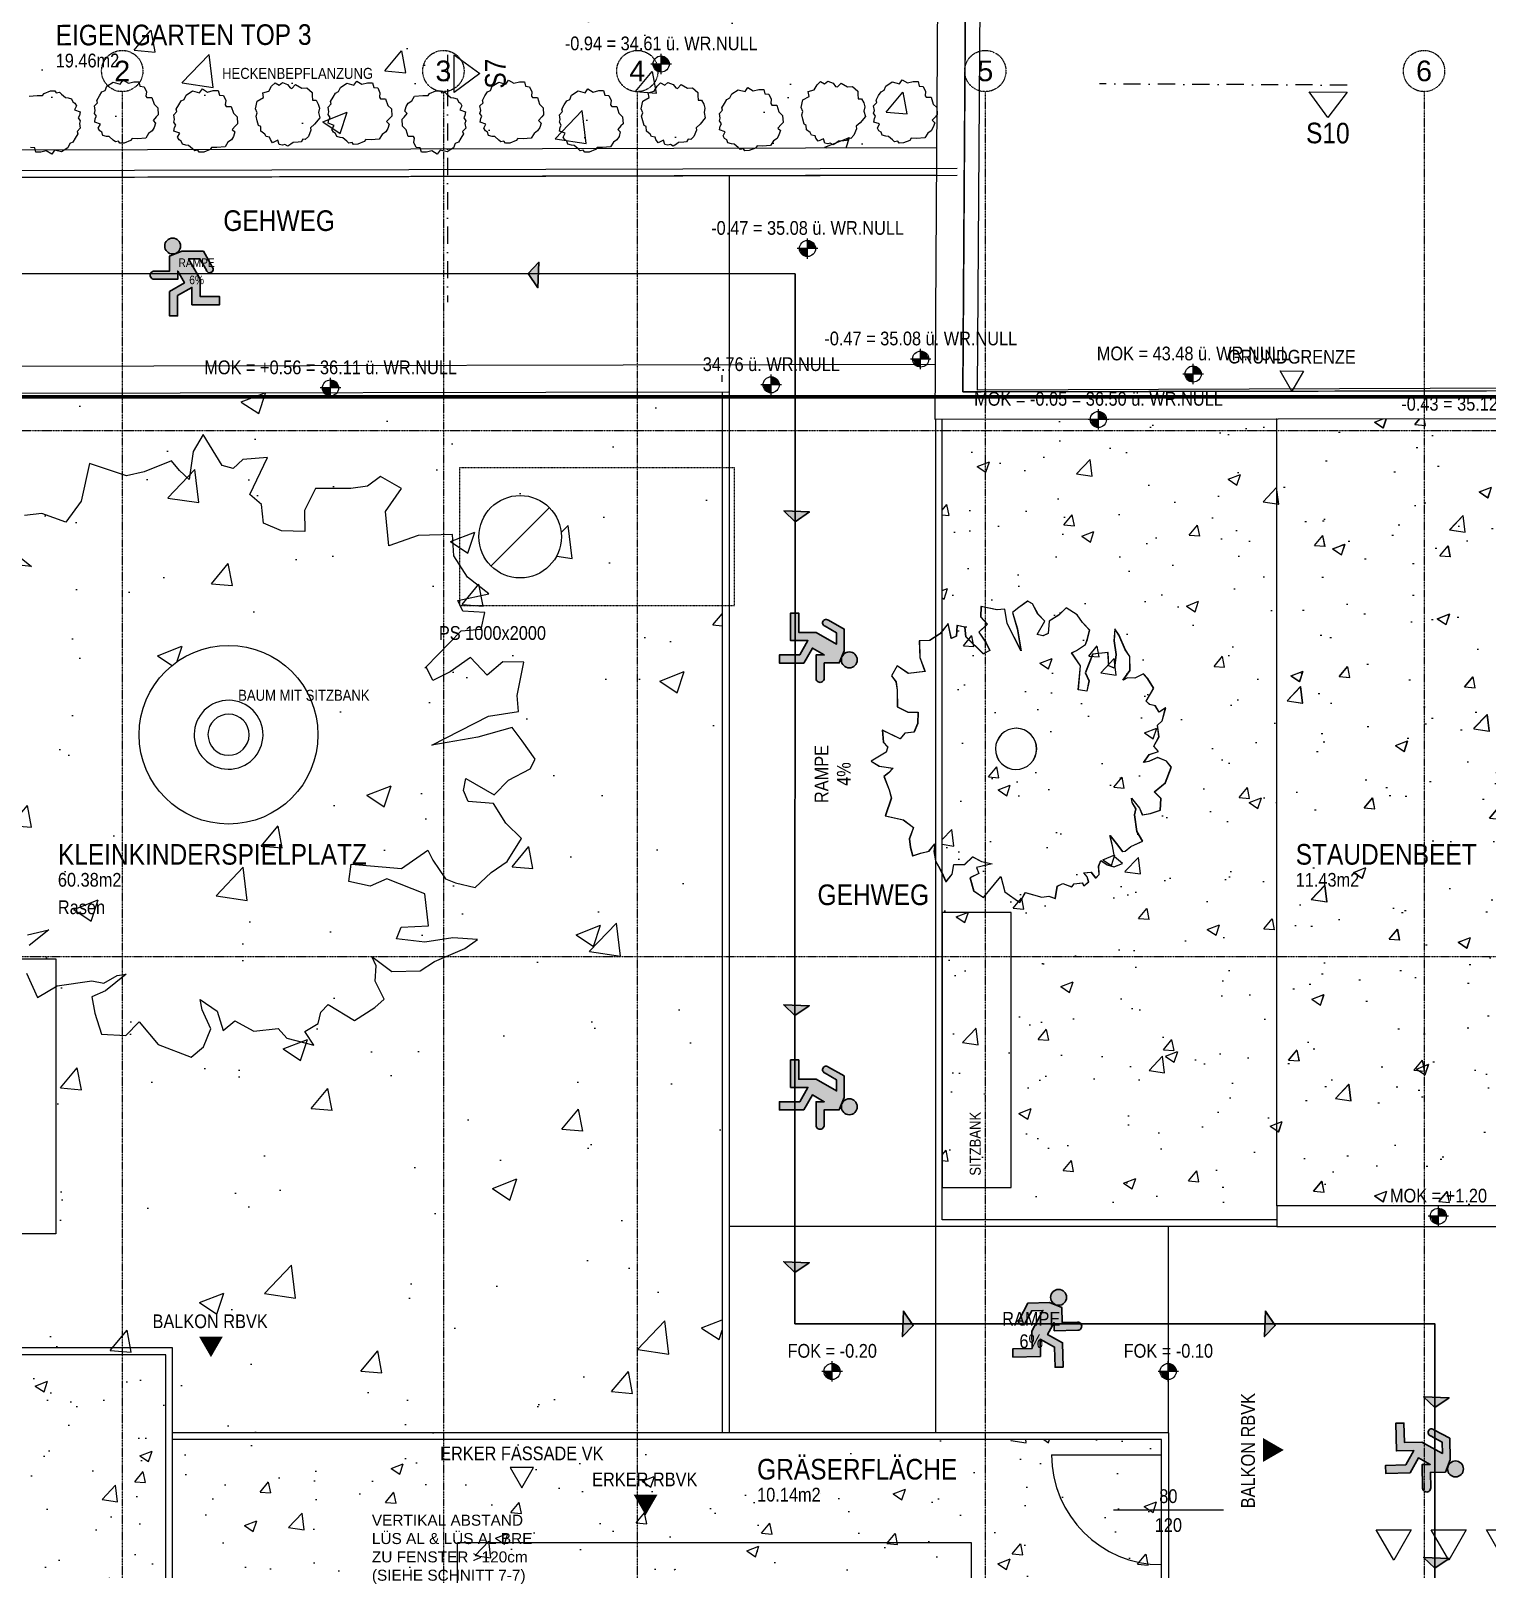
# Model space of a CAD drawing. Header units: millimetres. Extents: x -5498 to 144064, y 340 to 109563.
# Drawn here: x 37857 to 48446, y 48069 to 59258 of the extents above; entities that cross this region are included whole.
import ezdxf
from ezdxf.enums import TextEntityAlignment as Align

# ---------------------------------------------------------------- set-up
doc = ezdxf.new("R2010")
doc.units = ezdxf.units.MM
for name, pattern in [('DASHDOT', [1, 0.5, -0.25, 0, -0.25]), ('HIDDEN', [0.375, 0.25, -0.125]), ('HIDDEN2', [0.1875, 0.125, -0.0625]), ('STRICHPUNKT', [1, 0.5, -0.25, 0, -0.25]), ('STRICHPUNKTX2', [2, 1, -0.5, 0, -0.5])]:
    doc.linetypes.add(name, pattern=pattern)
for name, color, linetype in [('00-TXT---------M0', 8, 'Continuous'), ('00_HLP-G00-LEG-M0', 6, 'Continuous'), ('01-SCH-G00-LEG-M0', 251, 'STRICHPUNKTX2'), ('01-SYM-G00-Leg-M0', 251, 'Continuous'), ('01-TXT---------M0', 251, 'Continuous'), ('01-TXT---------PP', 1, 'Continuous'), ('01-TXT-G00-LEG-M0', 1, 'Continuous'), ('02-ANS-G00-LEG-M0', 251, 'Continuous'), ('02-AXO-G00-LEG-M0', 251, 'STRICHPUNKT'), ('02-FIL-G00-LEG-GRÜN', 251, 'Continuous'), ('02-TWB-G00-LEG-M0', 251, 'Continuous'), ('05-TXT--------M0', 251, 'Continuous'), ('05-TXT-G00-LEG-M0', 251, 'Continuous'), ('06-SYM-G00-LEG-M0', 251, 'Continuous'), ('06-TXT-G00-LEG-M0', 251, 'Continuous'), ('07-SYM-G00-LEG-M0', 251, 'STRICHPUNKT'), ('07-TXT---------M0', 251, 'Continuous'), ('07-TXT-G00-LEG-M0', 251, 'Continuous'), ('09-FIL-G00-LEG-BLAU', 251, 'Continuous'), ('09-NAT-G00-LEG-PFLANZEN', 251, 'Continuous'), ('09-TXT-G00-LEG-M0', 251, 'Continuous'), ('09-VER-G00-LEG-GRUNDSTÜCKSGRENZE', 251, 'Continuous'), ('09-WEG_G00-LEG-M0', 251, 'Continuous')]:
    doc.layers.add(name, color=color, linetype=linetype)
doc.styles.add('ARIAL', font='arial.ttf', dxfattribs={"width": 0.85})
doc.styles.get("Standard").update_dxf_attribs({"font": 'arial.ttf'})
pattern_1 = [(50.29245, (-23245.7, -3508.6), (911.318, -75.045), [95.25, -1047.75]), (355.2925, (-23245.7, -3508.6), (-181.088, 954.371), [76.2, -838.2]), (100.7435, (-23169.8, -3514.9), (730.234, 879.322), [80.95, -890.45]), (46.4767, (-23247, -3254.6), (1356.45, -203.29), [142.875, -1571.625]), (96.928, (-23134, -3271.5), (1180.691, 1243.17), [121.425, -1335.675]), (351.4765, (-23247, -3254.6), (1180.693, 1243.168), [114.3, -1257.3]), (21.29245, (-23119.7, -3317.46), (760.6744, -507.4516), [95.25, -1047.75]), (326.2925, (-23119.7, -3317.5), (304.305, 922.505), [76.2, -838.2]), (71.7439, (-23056.3, -3359.75), (1064.978, 415.056), [80.95, -890.45]), (37.79245, (-23245.73, -3508.6), (13.2849, 422.8485), [0, -828.04, 0, -850.9, 0, -841.375]), (7.79245, (-23245.73, -3508.6), (331.5372, 502.6017), [0, -485.14, 0, -808.99, 0, -320.675]), (327.79245, (-23528.94, -3510.05), (678.0903, -25.183), [0, -317.5, 0, -990.6, 0, -1314.45]), (317.79245, (-23655.93, -3510.7), (739.9873, 130.9112), [0, -412.75, 0, -657.86, 0, -933.45])]

# ---------------------------------------------------------------- blocks, each defined once
blk = doc.blocks.new('01-HK3')
blk.add_lwpolyline([(0, 0), (0.0423, 0.0732), (-0.0423, 0.0732)], close=True)
at = {"color": 0, "style": 'ARIAL', "width": 0.85}
blk.add_attdef('HEIGHT', text='', height=0.05, dxfattribs=at).set_placement((0, 0.35), align=Align.TOP_CENTER)
blk = doc.blocks.new('01-SQM')
at = {"layer": '01-TXT---------M0', "color": 1, "style": 'ARIAL', "width": 0.85}
blk.add_attdef('ROOM', (0, 0), '', height=0.15, dxfattribs=at)
blk.add_attdef('AREA', text='', height=0.1, dxfattribs=at).set_placement((0, -0.06), align=Align.TOP_LEFT)
at = {"layer": '01-TXT---------PP', "color": 1, "style": 'ARIAL', "width": 0.85}
blk.add_attdef('NR', text='', height=0.15, dxfattribs=at).set_placement((-0.117, 0), align=Align.RIGHT)
blk.add_attdef('FLOOR', text='', height=0.1, dxfattribs=at).set_placement((0, -0.26), align=Align.TOP_LEFT)
blk = doc.blocks.new('01-HK1')
for p, q in [((-0.001, -0.074), (-0.001, 0.074)), ((0.074, 0), (-0.075, 0))]:
    blk.add_line(p, q)
blk.add_circle((-0.001, 0), 0.0586)
for points in [[(-0.001, 0.059), (0.041, 0.041), (-0.001, 0)], [(-0.001, 0), (0.058, 0), (0.041, 0.041)], [(-0.059, 0), (-0.042, -0.041), (-0.001, 0)], [(-0.042, -0.041), (-0.001, -0.059), (-0.001, 0)]]:
    blk.add_solid(points)
at = {"layer": '01-TXT---------M0', "color": 8, "style": 'ARIAL', "width": 0.85}
blk.add_attdef('HEIGHT', text='', height=0.1, dxfattribs=at).set_placement((0, 0.2), align=Align.TOP_CENTER)
blk = doc.blocks.new('schnittführung')
at = {"color": 4, "linetype": 'DASHDOT', "ltscale": 0.25}
blk.add_line((0.237, -0.138), (0.237, 1.662), dxfattribs=at)
blk.add_line((0.237, -0.138), (0.237, 1.662), dxfattribs=at)
blk.add_line((0.237, -0.138), (0.237, 1.662), dxfattribs=at)
at = {"color": 4}
blk.add_lwpolyline([(0.187, 0.138), (0.187, -0.138), (0, 0)], close=True, dxfattribs=at)
at = {"layer": '07-TXT---------M0', "color": 9, "style": 'ARIAL', "text_generation_flag": 6, "width": 0.85}
blk.add_attdef('SCHNITT', text='', height=0.15, rotation=270, dxfattribs=at).set_placement((-0.037, 0), align=Align.CENTER)
blk = doc.blocks.new('06-TXT')
at = {"color": 8, "style": 'ARIAL', "width": 0.85}
blk.add_attdef('STAIR', text='', height=0.1, dxfattribs=at).set_placement((0.009, 0.046), align=Align.CENTER)
blk.add_attdef('STG', text='', height=0.1, dxfattribs=at).set_placement((0.009, -0.054), align=Align.TOP_CENTER)
blk = doc.blocks.new('01-hk4')
blk.add_lwpolyline([(0, 0, 0, 0.270625, 0), (0, 0.234375, 0.270625, 0.270625, 0)], format="xyseb")
at = {"layer": '00-TXT---------M0', "color": 8, "style": 'ARIAL', "width": 0.85}
blk.add_attdef('HEIGHT', text='', height=0.1, dxfattribs=at).set_placement((0, 0.35), align=Align.CENTER)
blk = doc.blocks.new('05-TXT')
at = {"layer": '05-TXT--------M0'}
blk.add_line((-0.4, 0), (0.4, 0), dxfattribs=at)
at = {"layer": '05-TXT--------M0', "color": 8, "style": 'ARIAL', "width": 0.85}
blk.add_attdef('BREITE', text='', height=0.1, dxfattribs=at).set_placement((0, 0.05), align=Align.CENTER)
blk.add_attdef('HÖHE', text='', height=0.1, rotation=360, dxfattribs=at).set_placement((0, -0.06), align=Align.TOP_CENTER)
blk = doc.blocks.new('9809550')
at = {"color": 18, "lineweight": 30, "true_color": 0x000000}
for points in [[(423921.7, 99168.8), (423956.8, 99168.8), (423956.8, 99202.9), (423984.5, 99214.5), (424033.7, 99214.5), (424053.8, 99178.3)], [(424040.2, 99170.9), (424025.2, 99196.7), (423999.7, 99196.8), (424026.2, 99150.3), (424026.2, 99110.9), (424070.2, 99110.9), (424070.2, 99092.3), (424007.5, 99092.3), (424007.5, 99131.7), (423975, 99113.1), (423975, 99067), (423956.5, 99067), (423956.5, 99122.4), (423990.5, 99141.9), (423975.1, 99168.8), (423975.1, 99150.2), (423921.7, 99150.3)]]:
    blk.add_lwpolyline(points, dxfattribs=at)
blk.add_circle((423963.6, 99225.9), 18.1, dxfattribs=at)
for centre, radius, start, end in [((423921.7, 99159.5), 9.27, 89.9849, 270.0151), ((424047.8, 99173.1), 7.96, 195.7299, 41.4005)]:
    blk.add_arc(centre, radius, start, end, dxfattribs=at)
blk = doc.blocks.new('750298750')
h = blk.add_hatch(color=3)
h.paths.add_polyline_path([(426943.6, 99576.9), (426968.1, 99576.8), (426982.5, 99552, 1.25347), (426995.6, 99559.2), (426976.3, 99594), (426929, 99594), (426902.3, 99582.8), (426902.3, 99550), (426868.6, 99550, 1), (426868.6, 99532.2), (426919.9, 99532.1), (426919.9, 99550), (426934.8, 99524.1), (426902.1, 99505.4), (426902.1, 99452.1), (426919.8, 99452.1), (426919.8, 99496.4), (426951.1, 99514.3), (426951.1, 99476.4), (427011.4, 99476.4), (427011.4, 99494.3), (426969.1, 99494.3), (426969.1, 99532.2)])
h.paths.add_polyline_path([(426891.5, 99604.9, 1), (426926.3, 99604.9, 1)])
at = {"xscale": 0.9619413167778113, "yscale": 0.9619413167778113, "zscale": 0.9619413167778113}
blk.add_blockref('9809550', (19080.8, 4155.4), dxfattribs=at)
blk = doc.blocks.new('4444444')
at = {"lineweight": 30}
h = blk.add_hatch(color=100, dxfattribs=at)
h.dxf.hatch_style = 1
h.paths.add_polyline_path([(431811, 98429), (431736, 98430), (431807, 98326)])
h.paths.add_polyline_path([(431814, 98512), (431736, 98430), (431811, 98429)])
at = {"color": 102, "lineweight": 30, "true_color": 0x21de37}
blk.add_lwpolyline([(431736, 98430), (431807, 98326), (431736, 98430), (431814, 98512), (431807, 98326)], dxfattribs=at)

msp = doc.modelspace()

# ---------------------------------------------------------------- hatches: boundary and pattern name
at = {"layer": '02-FIL-G00-LEG-GRÜN'}
h = msp.add_hatch(dxfattribs=at)
h.set_pattern_fill('AR-CONC', color=256, scale=10, angle=107.339, style=0)
h.set_pattern_definition([(50.2925, (91755.8, -3508.6), (1822.637, -150.09), [190.5, -2095.5]), (355.2925, (91755.8, -3508.6), (-362.176, 1908.743), [152.4, -1676.4]), (100.7435, (91907.7, -3521.1), (1460.468, 1758.644), [161.9, -1780.9]), (46.4767, (91753.2, -3000.6), (2712.9, -406.58), [285.75, -3143.25]), (96.928, (91979.3, -3034.5), (2361.38, 2486.34), [242.85, -2671.35]), (351.4765, (91753.2, -3000.6), (2361.39, 2486.34), [228.6, -2514.6]), (21.2925, (92007.8, -3126.3), (1521.35, -1014.903), [190.5, -2095.5]), (326.2925, (92007.8, -3126.3), (608.61, 1845.01), [152.4, -1676.4]), (71.7439, (92134.6, -3210.9), (2129.956, 830.11), [161.9, -1780.9]), (37.79245, (91755.8, -3508.6), (26.57, 845.697), [0, -1656.08, 0, -1701.8, 0, -1682.75]), (7.7925, (91755.8, -3508.6), (663.0745, 1005.203), [0, -970.28, 0, -1617.98, 0, -641.35]), (327.79245, (91189.36, -3511.5), (1356.1807, -50.366), [0, -635, 0, -1981.2, 0, -2628.9]), (317.7925, (90935.4, -3512.8), (1479.975, 261.822), [0, -825.5, 0, -1315.72, 0, -1866.9])])
h.paths.add_polyline_path([(35077, 58385), (35074, 59721), (40296, 59734), (40292, 61398), (44467, 61408), (44447, 58408), (40691, 58399), (39662, 58396)])
h = msp.add_hatch(dxfattribs=at)
h.set_pattern_fill('AR-CONC', color=256, scale=10, angle=107.339, style=0)
h.set_pattern_definition([(50.2925, (-23244.2, -3508.6), (1822.637, -150.09), [190.5, -2095.5]), (355.2925, (-23244.2, -3508.6), (-362.176, 1908.743), [152.4, -1676.4]), (100.7435, (-23092.3, -3521.1), (1460.468, 1758.644), [161.9, -1780.9]), (46.4767, (-23246.8, -3000.6), (2712.9, -406.58), [285.75, -3143.25]), (96.928, (-23020.7, -3034.5), (2361.38, 2486.34), [242.85, -2671.35]), (351.4765, (-23246.8, -3000.6), (2361.39, 2486.34), [228.6, -2514.6]), (21.2925, (-22992.2, -3126.3), (1521.35, -1014.903), [190.5, -2095.5]), (326.2925, (-22992.2, -3126.3), (608.61, 1845.01), [152.4, -1676.4]), (71.7439, (-22865.4, -3210.9), (2129.956, 830.11), [161.9, -1780.9]), (37.79245, (-23244.2, -3508.6), (26.57, 845.697), [0, -1656.08, 0, -1701.8, 0, -1682.75]), (7.7925, (-23244.2, -3508.6), (663.0745, 1005.203), [0, -970.28, 0, -1617.98, 0, -641.35]), (327.79245, (-23810.64, -3511.5), (1356.1807, -50.366), [0, -635, 0, -1981.2, 0, -2628.9]), (317.7925, (-24064.6, -3512.8), (1479.975, 261.822), [0, -825.5, 0, -1315.72, 0, -1866.9])])
h.paths.add_polyline_path([(42884, 49061), (42884, 56629), (34553, 56613), (34530, 49061)])
h.paths.add_polyline_path([(36040, 52509), (38040, 52509), (38040, 50509), (36040, 50509)], flags=16)
edge = h.paths.add_edge_path(flags=16)
edge.add_arc((39297, 54138), 650, 107.0465, 467.0465)
edge = h.paths.add_edge_path(flags=16)
edge.add_arc((35468, 55418), 300, 107.0465, 467.0465)
edge = h.paths.add_edge_path(flags=16)
edge.add_arc((41417, 55578), 300, 107.0465, 467.0465)
h = msp.add_hatch(dxfattribs=at)
h.set_pattern_fill('AR-CONC', color=256, scale=5, angle=107.339, style=0)
h.set_pattern_definition([(50.29245, (-23244.2, -3508.6), (911.318, -75.045), [95.25, -1047.75]), (355.2925, (-23244.2, -3508.6), (-181.088, 954.371), [76.2, -838.2]), (100.7435, (-23168.3, -3514.9), (730.234, 879.322), [80.95, -890.45]), (46.4767, (-23245.5, -3254.6), (1356.45, -203.291), [142.875, -1571.625]), (96.928, (-23132.5, -3271.6), (1180.691, 1243.17), [121.425, -1335.675]), (351.4765, (-23245.5, -3254.6), (1180.693, 1243.168), [114.3, -1257.3]), (21.29245, (-23118.2, -3317.5), (760.6744, -507.4516), [95.25, -1047.75]), (326.2925, (-23118.2, -3317.5), (304.305, 922.505), [76.2, -838.2]), (71.7439, (-23054.8, -3359.76), (1064.978, 415.0556), [80.95, -890.45]), (37.79245, (-23244.23, -3508.6), (13.2849, 422.8485), [0, -828.04, 0, -850.9, 0, -841.375]), (7.79245, (-23244.23, -3508.6), (331.5372, 502.6017), [0, -485.14, 0, -808.99, 0, -320.675]), (327.79245, (-23527.44, -3510.06), (678.0903, -25.1829), [0, -317.5, 0, -990.6, 0, -1314.45]), (317.79245, (-23654.43, -3510.7), (739.9873, 130.9112), [0, -412.75, 0, -657.86, 0, -933.45])])
h.paths.add_polyline_path([(44484, 50711), (44484, 56431), (49018, 56436), (49018, 51896), (48518, 51896), (48518, 50711)])
h = msp.add_hatch(dxfattribs=at)
h.set_pattern_fill('AR-CONC', color=256, scale=5, angle=107.339, style=0)
h.set_pattern_definition([(50.29245, (-23245.7, -3508.6), (911.318, -75.045), [95.25, -1047.75]), (355.2925, (-23245.7, -3508.6), (-181.088, 954.371), [76.2, -838.2]), (100.7435, (-23169.8, -3514.9), (730.234, 879.322), [80.95, -890.45]), (46.4767, (-23247, -3254.6), (1356.45, -203.291), [142.875, -1571.625]), (96.928, (-23134, -3271.5), (1180.691, 1243.17), [121.425, -1335.675]), (351.4765, (-23247, -3254.6), (1180.693, 1243.168), [114.3, -1257.3]), (21.29245, (-23119.7, -3317.46), (760.6744, -507.4516), [95.25, -1047.75]), (326.2925, (-23119.7, -3317.5), (304.305, 922.505), [76.2, -838.2]), (71.7439, (-23056.3, -3359.75), (1064.978, 415.0556), [80.95, -890.45]), (37.79245, (-23245.73, -3508.6), (13.2849, 422.8485), [0, -828.04, 0, -850.9, 0, -841.375]), (7.79245, (-23245.73, -3508.6), (331.5372, 502.6017), [0, -485.14, 0, -808.99, 0, -320.675]), (327.79245, (-23528.94, -3510.05), (678.0903, -25.1829), [0, -317.5, 0, -990.6, 0, -1314.45]), (317.79245, (-23655.93, -3510.7), (739.9873, 130.9112), [0, -412.75, 0, -657.86, 0, -933.45])])
h.paths.add_polyline_path([(46917, 50711), (46917, 56436), (49017, 56436), (49017, 51896), (48517, 51896), (48517, 50711)])
h = msp.add_hatch(dxfattribs=at)
h.set_pattern_fill('AR-CONC', color=256, scale=5, angle=107.339, style=0)
h.set_pattern_definition(pattern_1)
h.paths.add_polyline_path([(38838, 49629), (34530, 49629), (34528, 49061), (34523, 47561), (38838, 47561)])
h = msp.add_hatch(dxfattribs=at)
h.set_pattern_fill('AR-CONC', color=256, scale=5, angle=107.339, style=0)
h.set_pattern_definition(pattern_1)
h.paths.add_polyline_path([(38888, 49011), (38888, 47561), (40337, 47561), (40337, 48061), (43857, 48061), (43857, 47561), (46078, 47561), (46078, 48102, -0.413491), (45278, 48900), (46078, 48900), (46078, 49011)])
h.paths.add_polyline_path([(46078, 48102, -0.413491), (45278, 48900), (46078, 48900)], flags=16)
edge = h.paths.add_edge_path(flags=16)
edge.add_line((45728, 48500), (46528, 48500))
h.paths.add_polyline_path([(46037, 48523), (46200, 48523), (46200, 48676), (46037, 48676)], flags=24)
h.paths.add_polyline_path([(46004, 48313), (46223, 48313), (46223, 48466), (46004, 48466)], flags=24)
edge = h.paths.add_edge_path()
edge.add_line((45728, 48500), (46528, 48500))
h.paths.add_polyline_path([(46037, 48523), (46200, 48523), (46200, 48676), (46037, 48676)], flags=9)
h.paths.add_polyline_path([(46004, 48313), (46223, 48313), (46223, 48466), (46004, 48466)], flags=25)

# ---------------------------------------------------------------- linework, layer by layer
at = {"color": 102, "lineweight": 30, "true_color": 0x21de37}
msp.add_lwpolyline([(22300, 61736), (22300, 57492), (43414, 57489), (43413, 49854), (48066, 49853), (48066, 47306)], dxfattribs=at)
at = {"color": 1, "lineweight": 90}
msp.add_lwpolyline([(7284, 56602), (123574, 56584)], dxfattribs=at)
at = {"layer": '00_HLP-G00-LEG-M0', "linetype": 'HIDDEN'}
msp.add_lwpolyline([(44697, 46961), (44697, 48261), (40957, 48261), (40957, 46961)], dxfattribs=at)
at = {"layer": '01-TXT-G00-LEG-M0'}
for points in [[(47767, 48134), (47640, 48354), (47894, 48354), (47767, 48134)], [(48167, 48134), (48040, 48354), (48294, 48354), (48167, 48134)], [(48567, 48134), (48440, 48354), (48694, 48354), (48567, 48134)]]:
    msp.add_lwpolyline(points, dxfattribs=at)
at = {"layer": '02-ANS-G00-LEG-M0'}
for p, q in [((44433, 56431), (44468, 61810)), ((44634, 56632), (44668, 61809)), ((21644, 56789), (44437, 56832)), ((49417, 56641), (44634, 56632))]:
    msp.add_line(p, q, dxfattribs=at)
for points in [[(44446, 58208), (34878, 58184), (34877, 58384), (44447, 58408)], [(42934, 58204), (42934, 49061)], [(42884, 56629), (42884, 49061)], [(49417, 56436), (44434, 56431)], [(44434, 56431), (44434, 50561)], [(46918, 50611), (44484, 50611), (44484, 56431)], [(44484, 50844), (44984, 50844), (44984, 52844), (44484, 52844), (44484, 50844)], [(45278, 48900), (46078, 48900)]]:
    msp.add_lwpolyline(points, dxfattribs=at)
msp.add_lwpolyline([(46917, 50711), (46917, 50561), (49417, 50561), (49417, 50711)], close=True, dxfattribs=at)
msp.add_arc((46078, 48902), 800, 180.1422, 270.0007, dxfattribs=at)
at = {"layer": '02-AXO-G00-LEG-M0'}
for points in [[(38522, 58815), (38522, 23888)], [(40857, 58815), (40857, 23888)], [(42267, 58815), (42267, 23888)], [(44797, 58815), (44797, 23888)], [(47987, 58815), (47987, 23888)], [(31578, 56351), (65267, 56351)], [(31654, 52526), (65267, 52526)]]:
    msp.add_lwpolyline(points, dxfattribs=at)
for centre in [(38522, 58965), (40857, 58965), (42267, 58965), (44797, 58965), (47987, 58965)]:
    msp.add_circle(centre, 150, dxfattribs=at)
at = {"layer": '02-TWB-G00-LEG-M0'}
msp.add_lwpolyline([(62107, 74842), (61920, 56852), (61852, 56851), (61853, 56708), (44740, 56645), (44760, 59459), (44776, 61622), (44780, 64929), (44787, 68781), (44764, 74639), (49159, 74721), (49154, 75021), (62107, 74842)], dxfattribs=at)
at = {"layer": '06-SYM-G00-LEG-M0'}
for points in [[(35079, 57502, 0, 0, 0), (42629, 57520, 100, 0, 0), (42929, 57521, 0, 0, 0)], [(43684, 56831, 0, 0, 0), (43684, 50861, 100, 0, 0), (43684, 50561, 0, 0, 0)], [(44434, 49811, 0, 0, 0), (45828, 49811, 100, 0, 0), (46128, 49811, 0, 0, 0)]]:
    msp.add_lwpolyline(points, format="xyseb", dxfattribs=at)
at = {"layer": '09-NAT-G00-LEG-PFLANZEN'}
for points in [[(38363, 58578), (38322, 58593), (38326, 58619), (38334, 58636), (38320, 58657), (38326, 58677), (38320, 58711), (38343, 58735), (38338, 58752), (38356, 58784), (38374, 58813), (38397, 58824), (38409, 58854), (38456, 58884), (38507, 58870), (38528, 58899), (38567, 58877), (38607, 58887), (38642, 58887), (38651, 58854), (38681, 58851), (38698, 58814), (38694, 58783), (38701, 58772), (38738, 58772), (38753, 58723), (38780, 58697), (38783, 58646), (38769, 58632), (38746, 58605), (38764, 58587), (38754, 58555), (38739, 58530), (38713, 58511), (38693, 58478), (38633, 58472), (38594, 58475), (38583, 58460), (38537, 58440), (38505, 58440), (38494, 58454), (38472, 58449), (38457, 58463), (38427, 58488), (38408, 58490), (38382, 58497), (38374, 58520), (38359, 58529), (38347, 58549), (38363, 58578)], [(39654, 58463), (39615, 58444), (39599, 58466), (39593, 58484), (39568, 58489), (39558, 58507), (39530, 58527), (39529, 58561), (39513, 58569), (39504, 58604), (39495, 58637), (39504, 58661), (39492, 58691), (39503, 58745), (39549, 58772), (39544, 58807), (39587, 58819), (39608, 58854), (39633, 58879), (39663, 58862), (39686, 58881), (39724, 58867), (39743, 58842), (39756, 58839), (39782, 58866), (39828, 58841), (39865, 58842), (39903, 58808), (39903, 58788), (39906, 58753), (39931, 58753), (39947, 58723), (39955, 58695), (39949, 58663), (39958, 58625), (39920, 58579), (39891, 58553), (39894, 58535), (39875, 58489), (39852, 58466), (39834, 58469), (39822, 58449), (39801, 58448), (39764, 58445), (39748, 58433), (39725, 58419), (39704, 58430), (39686, 58425), (39664, 58431), (39654, 58463)], [(40062, 58570), (40020, 58585), (40024, 58611), (40033, 58628), (40019, 58649), (40024, 58669), (40019, 58703), (40042, 58727), (40037, 58744), (40055, 58776), (40072, 58805), (40095, 58816), (40108, 58846), (40155, 58876), (40205, 58862), (40227, 58891), (40265, 58869), (40306, 58879), (40341, 58879), (40350, 58846), (40380, 58843), (40396, 58806), (40392, 58775), (40399, 58764), (40437, 58764), (40452, 58715), (40479, 58689), (40482, 58638), (40467, 58623), (40444, 58597), (40462, 58579), (40452, 58547), (40438, 58522), (40411, 58503), (40391, 58470), (40332, 58464), (40293, 58466), (40282, 58452), (40236, 58432), (40203, 58431), (40193, 58446), (40170, 58441), (40155, 58455), (40126, 58480), (40107, 58482), (40081, 58489), (40073, 58511), (40058, 58521), (40046, 58541), (40062, 58570)], [(41166, 58578), (41125, 58593), (41129, 58619), (41137, 58636), (41123, 58657), (41129, 58677), (41123, 58711), (41146, 58735), (41141, 58752), (41159, 58784), (41177, 58813), (41200, 58824), (41212, 58854), (41259, 58884), (41310, 58870), (41331, 58899), (41370, 58877), (41410, 58887), (41446, 58887), (41454, 58854), (41484, 58851), (41501, 58814), (41497, 58783), (41504, 58772), (41541, 58772), (41556, 58723), (41583, 58697), (41586, 58646), (41572, 58632), (41549, 58605), (41567, 58587), (41557, 58555), (41542, 58530), (41516, 58511), (41496, 58478), (41436, 58472), (41397, 58475), (41386, 58460), (41340, 58440), (41308, 58440), (41297, 58454), (41275, 58449), (41260, 58463), (41231, 58488), (41211, 58490), (41185, 58497), (41177, 58520), (41162, 58529), (41150, 58549), (41166, 58578)], [(42457, 58463), (42418, 58444), (42402, 58466), (42396, 58484), (42371, 58489), (42361, 58507), (42333, 58527), (42332, 58561), (42316, 58569), (42307, 58604), (42298, 58637), (42307, 58661), (42295, 58691), (42307, 58745), (42352, 58772), (42347, 58807), (42390, 58819), (42411, 58854), (42436, 58879), (42466, 58862), (42489, 58881), (42527, 58867), (42546, 58842), (42559, 58839), (42585, 58866), (42631, 58841), (42668, 58842), (42706, 58808), (42706, 58788), (42709, 58753), (42734, 58753), (42750, 58723), (42758, 58695), (42752, 58663), (42761, 58625), (42723, 58579), (42694, 58553), (42697, 58535), (42678, 58489), (42655, 58466), (42637, 58469), (42625, 58449), (42605, 58448), (42567, 58445), (42552, 58433), (42528, 58419), (42507, 58430), (42489, 58425), (42467, 58431), (42457, 58463)], [(43621, 58473), (43581, 58454), (43565, 58476), (43559, 58494), (43534, 58499), (43524, 58517), (43497, 58537), (43495, 58570), (43480, 58578), (43470, 58614), (43462, 58647), (43471, 58671), (43459, 58701), (43470, 58755), (43516, 58781), (43510, 58817), (43553, 58828), (43575, 58864), (43600, 58889), (43629, 58872), (43652, 58891), (43690, 58877), (43709, 58852), (43723, 58849), (43748, 58876), (43794, 58851), (43832, 58852), (43870, 58818), (43870, 58798), (43872, 58763), (43897, 58763), (43914, 58733), (43921, 58705), (43915, 58673), (43925, 58635), (43886, 58589), (43857, 58563), (43860, 58545), (43841, 58499), (43819, 58475), (43801, 58479), (43789, 58459), (43768, 58458), (43730, 58455), (43715, 58443), (43692, 58429), (43670, 58440), (43653, 58435), (43630, 58441), (43621, 58473)], [(44028, 58580), (43987, 58594), (43991, 58621), (43999, 58638), (43985, 58659), (43991, 58679), (43985, 58712), (44008, 58737), (44003, 58754), (44021, 58786), (44039, 58815), (44062, 58825), (44075, 58856), (44121, 58886), (44172, 58872), (44193, 58901), (44232, 58879), (44272, 58889), (44308, 58889), (44316, 58856), (44346, 58853), (44363, 58816), (44359, 58785), (44366, 58774), (44403, 58774), (44418, 58725), (44445, 58699), (44448, 58648), (44434, 58633), (44411, 58607), (44429, 58589), (44419, 58556), (44404, 58531), (44378, 58513), (44358, 58479), (44298, 58474), (44259, 58476), (44248, 58461), (44202, 58442), (44170, 58441), (44160, 58456), (44137, 58451), (44122, 58465), (44093, 58489), (44074, 58492), (44047, 58499), (44039, 58521), (44024, 58530), (44013, 58550), (44028, 58580)], [(38940, 58513), (38898, 58528), (38903, 58554), (38911, 58572), (38897, 58593), (38902, 58612), (38897, 58646), (38920, 58671), (38915, 58688), (38933, 58719), (38950, 58749), (38973, 58759), (38986, 58789), (39033, 58820), (39083, 58806), (39105, 58835), (39143, 58812), (39184, 58823), (39219, 58823), (39228, 58789), (39258, 58787), (39274, 58750), (39270, 58719), (39278, 58707), (39315, 58708), (39330, 58658), (39357, 58632), (39360, 58581), (39345, 58567), (39322, 58540), (39340, 58523), (39331, 58490), (39316, 58465), (39290, 58447), (39270, 58413), (39210, 58408), (39171, 58410), (39160, 58395), (39114, 58376), (39082, 58375), (39071, 58390), (39049, 58385), (39033, 58399), (39004, 58423), (38985, 58426), (38959, 58432), (38951, 58455), (38936, 58464), (38924, 58484), (38940, 58513)], [(40977, 58683), (41018, 58668), (41014, 58642), (41006, 58624), (41020, 58603), (41014, 58584), (41020, 58550), (40997, 58525), (41002, 58508), (40984, 58477), (40966, 58447), (40943, 58437), (40930, 58407), (40884, 58377), (40833, 58390), (40812, 58361), (40773, 58384), (40733, 58374), (40697, 58374), (40689, 58407), (40659, 58409), (40642, 58446), (40646, 58477), (40639, 58489), (40602, 58488), (40587, 58538), (40560, 58564), (40557, 58615), (40571, 58629), (40594, 58656), (40576, 58673), (40586, 58706), (40601, 58731), (40627, 58749), (40647, 58783), (40707, 58788), (40746, 58786), (40757, 58801), (40803, 58820), (40835, 58821), (40845, 58806), (40868, 58812), (40883, 58797), (40912, 58773), (40931, 58771), (40958, 58764), (40966, 58741), (40981, 58732), (40992, 58712), (40977, 58683)], [(41743, 58513), (41702, 58528), (41706, 58554), (41714, 58572), (41700, 58593), (41706, 58612), (41700, 58646), (41723, 58671), (41718, 58688), (41736, 58719), (41754, 58749), (41776, 58759), (41789, 58789), (41836, 58820), (41887, 58806), (41908, 58835), (41947, 58812), (41987, 58823), (42022, 58823), (42031, 58789), (42061, 58787), (42078, 58750), (42073, 58719), (42081, 58707), (42118, 58708), (42133, 58658), (42160, 58632), (42163, 58581), (42148, 58567), (42125, 58540), (42143, 58523), (42134, 58490), (42119, 58465), (42093, 58447), (42073, 58413), (42013, 58408), (41974, 58410), (41963, 58395), (41917, 58376), (41885, 58375), (41874, 58390), (41852, 58385), (41837, 58399), (41807, 58423), (41788, 58426), (41762, 58432), (41754, 58455), (41739, 58464), (41727, 58484), (41743, 58513)], [(42906, 58523), (42865, 58538), (42869, 58564), (42878, 58582), (42864, 58603), (42869, 58622), (42864, 58656), (42887, 58681), (42881, 58698), (42900, 58729), (42917, 58759), (42940, 58769), (42953, 58799), (42999, 58829), (43050, 58816), (43071, 58845), (43110, 58822), (43151, 58832), (43186, 58832), (43194, 58799), (43224, 58797), (43241, 58760), (43237, 58729), (43244, 58717), (43281, 58718), (43296, 58668), (43323, 58642), (43327, 58591), (43312, 58577), (43289, 58550), (43307, 58533), (43297, 58500), (43283, 58475), (43256, 58457), (43236, 58423), (43176, 58418), (43138, 58420), (43126, 58405), (43080, 58386), (43048, 58385), (43038, 58400), (43015, 58394), (43000, 58409), (42971, 58433), (42952, 58435), (42926, 58442), (42918, 58465), (42902, 58474), (42891, 58494), (42906, 58523)], [(45041, 55063), (44994, 55028), (45028, 54909), (45056, 54747), (44955, 54946), (44938, 55051), (44882, 55046), (44765, 55070), (44763, 54995), (44810, 54941), (44749, 54883), (44799, 54811), (44829, 54750), (44781, 54727), (44656, 54850), (44649, 54920), (44591, 54932), (44586, 54856), (44549, 54838), (44526, 54947), (44467, 54872), (44392, 54824), (44317, 54820), (44321, 54699), (44357, 54597), (44236, 54584), (44156, 54640), (44114, 54567), (44147, 54522), (44156, 54462), (44156, 54340), (44234, 54301), (44307, 54302), (44304, 54220), (44278, 54157), (44213, 54150), (44177, 54109), (44047, 54171), (44055, 54085), (44086, 54051), (44076, 54012), (43967, 53945), (44026, 53910), (44124, 53896), (44094, 53862), (44059, 53834), (44097, 53738), (44112, 53677), (44069, 53547), (44201, 53518), (44274, 53464), (44244, 53380), (44251, 53320), (44268, 53258), (44326, 53277), (44387, 53291), (44430, 53344), (44424, 53289), (44434, 53221), (44476, 53143), (44511, 53067), (44555, 53124), (44568, 53194), (44646, 53195), (44704, 53251), (44769, 53215), (44847, 53198), (44733, 53173), (44749, 53129), (44684, 53097), (44712, 53002), (44783, 52955), (44910, 53106), (44939, 52995), (45048, 52919), (45087, 52990), (45208, 52957), (45258, 52963), (45306, 52947), (45320, 53036), (45360, 53056), (45423, 53031), (45442, 53054), (45502, 53061), (45513, 53039), (45547, 53067), (45537, 53104), (45512, 53133), (45564, 53139), (45598, 53094), (45624, 53121), (45620, 53181), (45636, 53224), (45684, 53192), (45732, 53177), (45794, 53201), (45736, 53250), (45721, 53330), (45703, 53404), (45758, 53335), (45793, 53289), (45813, 53290), (45855, 53326), (45941, 53364), (45900, 53434), (45883, 53556), (45891, 53598), (45864, 53644), (45859, 53676), (45918, 53603), (45938, 53555), (45996, 53566), (46069, 53589), (46074, 53674), (46026, 53722), (46105, 53788), (46149, 53903), (46114, 53946), (46050, 53973), (45984, 53943), (45947, 53935), (45988, 53994), (46056, 54015), (46022, 54056), (46058, 54123), (46049, 54208), (46083, 54239), (46108, 54333), (46060, 54302), (46032, 54349), (45992, 54357), (45966, 54383), (46021, 54476), (45976, 54548), (45947, 54580), (45884, 54549), (45830, 54552), (45797, 54536), (45849, 54606), (45847, 54706), (45815, 54756), (45769, 54863), (45738, 54907), (45731, 54821), (45746, 54722), (45735, 54623), (45694, 54640), (45689, 54736), (45577, 54723), (45524, 54589), (45551, 54531), (45535, 54456), (45473, 54465), (45489, 54640), (45424, 54734), (45460, 54750), (45525, 54795), (45538, 54830), (45554, 54898), (45503, 54955), (45464, 55011), (45384, 55061), (45330, 55007), (45261, 54963), (45253, 54874), (45215, 54858), (45173, 54866), (45230, 54965), (45179, 55016), (45139, 55091), (45105, 55109)], [(45042, 55063), (44996, 55028), (45030, 54909), (45057, 54747), (44956, 54946), (44940, 55051), (44884, 55046), (44767, 55070), (44765, 54995), (44812, 54941), (44750, 54883), (44800, 54811), (44831, 54750), (44783, 54727), (44657, 54850), (44651, 54920), (44592, 54932), (44588, 54856), (44551, 54838), (44527, 54947), (44469, 54872), (44393, 54824), (44319, 54820), (44322, 54699), (44359, 54597), (44238, 54584), (44157, 54640), (44116, 54567), (44149, 54522), (44157, 54462), (44158, 54340), (44235, 54301), (44308, 54302), (44306, 54220), (44280, 54157), (44214, 54150), (44179, 54109), (44049, 54171), (44056, 54085), (44088, 54051), (44077, 54012), (43968, 53945), (44028, 53910), (44126, 53896), (44095, 53862), (44061, 53834), (44099, 53738), (44114, 53677), (44071, 53547), (44202, 53518), (44275, 53464), (44246, 53380), (44253, 53320), (44269, 53258), (44328, 53277), (44388, 53291), (44431, 53344), (44425, 53289), (44436, 53221), (44478, 53143), (44513, 53067), (44557, 53124), (44569, 53194), (44648, 53195), (44706, 53251), (44770, 53215), (44848, 53198), (44734, 53173), (44750, 53129), (44686, 53097), (44714, 53002), (44785, 52955), (44911, 53106), (44940, 52995), (45049, 52919), (45089, 52990), (45209, 52957), (45260, 52963), (45308, 52947), (45321, 53036), (45361, 53056), (45425, 53031), (45444, 53054), (45504, 53061), (45514, 53039), (45549, 53067), (45538, 53104), (45513, 53133), (45566, 53139), (45600, 53094), (45625, 53121), (45622, 53181), (45638, 53224), (45686, 53192), (45733, 53177), (45795, 53201), (45737, 53250), (45722, 53330), (45705, 53404), (45760, 53335), (45794, 53289), (45814, 53290), (45856, 53326), (45943, 53364), (45901, 53434), (45884, 53556), (45893, 53598), (45866, 53644), (45860, 53676), (45919, 53603), (45940, 53555), (45997, 53566), (46071, 53589), (46076, 53674), (46028, 53722), (46107, 53788), (46151, 53903), (46115, 53946), (46051, 53973), (45985, 53943), (45949, 53935), (45990, 53994), (46057, 54015), (46023, 54056), (46060, 54123), (46050, 54208), (46084, 54239), (46109, 54333), (46061, 54302), (46034, 54349), (45993, 54357), (45967, 54383), (46023, 54476), (45978, 54548), (45948, 54580), (45885, 54549), (45831, 54552), (45799, 54536), (45851, 54606), (45849, 54706), (45816, 54756), (45771, 54863), (45739, 54907), (45733, 54821), (45748, 54722), (45737, 54623), (45695, 54640), (45691, 54736), (45578, 54723), (45526, 54589), (45552, 54531), (45536, 54456), (45475, 54465), (45490, 54640), (45426, 54734), (45461, 54750), (45526, 54795), (45539, 54830), (45556, 54898), (45504, 54955), (45465, 55011), (45385, 55061), (45332, 55007), (45262, 54963), (45255, 54874), (45217, 54858), (45174, 54866), (45231, 54965), (45181, 55016), (45141, 55091), (45107, 55109)]]:
    msp.add_lwpolyline(points, close=True, dxfattribs=at)
for points in [[(37844, 58783), (37904, 58788), (37943, 58786), (37954, 58801), (38000, 58820), (38032, 58821), (38042, 58806), (38065, 58812), (38080, 58797), (38109, 58773), (38128, 58771), (38154, 58764), (38162, 58741), (38178, 58732), (38189, 58712), (38174, 58683), (38174, 58683), (38215, 58668), (38211, 58642), (38202, 58624), (38216, 58603), (38211, 58584), (38217, 58550), (38194, 58525), (38199, 58508), (38180, 58477), (38163, 58447), (38140, 58437), (38127, 58407), (38081, 58377), (38030, 58390), (38009, 58361), (37970, 58384), (37930, 58374), (37894, 58374), (37886, 58407), (37856, 58409)], [(37825, 52405), (37905, 52226), (38049, 52312), (38301, 52347), (38388, 52330), (38485, 52386), (38551, 52397), (38400, 52275), (38300, 52232), (38322, 52113), (38372, 51960), (38548, 51950), (38646, 52049), (38784, 51886), (39023, 51794), (39112, 51868), (39167, 52000), (39104, 52138), (39089, 52213), (39212, 52128), (39255, 51988), (39340, 52058), (39479, 51983), (39656, 52002), (39718, 51932), (39914, 51880), (39850, 51980), (39947, 52037), (39965, 52121), (40019, 52175), (40211, 52060), (40359, 52154), (40427, 52214), (40362, 52345), (40369, 52457), (40336, 52524), (40481, 52416), (40688, 52421), (40792, 52488), (41013, 52583), (41105, 52648), (40926, 52661), (40721, 52630), (40516, 52654), (40551, 52739), (40749, 52749), (40722, 52982), (40446, 53091), (40324, 53036), (40169, 53070), (40187, 53197), (40552, 53164), (40745, 53298), (40779, 53225), (40873, 53090), (40945, 53062), (41087, 53028), (41205, 53136), (41321, 53216), (41424, 53383), (41311, 53494), (41222, 53638), (41036, 53653), (41003, 53732), (41021, 53820), (41225, 53702), (41330, 53807), (41487, 53889), (41524, 53960), (41429, 54094), (41356, 54191), (41108, 54120), (40773, 54062), (41186, 54272), (41404, 54307), (41394, 54423), (41442, 54665), (41288, 54669), (41176, 54572), (41054, 54700), (40905, 54596), (40779, 54533), (40732, 54633), (40986, 54893), (41131, 54906), (41158, 55027), (40999, 55037), (40962, 55114), (41188, 55162), (41032, 55284), (40933, 55440), (40924, 55595), (40674, 55588), (40461, 55511), (40435, 55762), (40552, 55930), (40400, 56016), (40305, 55947), (40183, 55930), (39928, 55929), (39847, 55768), (39850, 55617), (39679, 55622), (39548, 55676), (39535, 55812), (39450, 55886), (39578, 56155), (39399, 56139), (39328, 56074), (39249, 56096), (39110, 56322), (39037, 56198), (39008, 55995), (38938, 56059), (38879, 56130), (38681, 56051), (38553, 56020), (38284, 56110), (38223, 55836), (38111, 55685), (37937, 55746), (37812, 55732)], [(37751, 55451), (37862, 55362), (37748, 55374)], [(37834, 52683), (37987, 52720), (37844, 52606)]]:
    msp.add_lwpolyline(points, dxfattribs=at)
for centre in [(39295, 54138), (45020, 54035), (45021, 54035)]:
    msp.add_ellipse(centre, major_axis=(-84, -124), ratio=1, start_param=3.926991, end_param=10.210176, dxfattribs=at)
at = {"layer": '09-VER-G00-LEG-GRUNDSTÜCKSGRENZE'}
msp.add_lwpolyline([(61917, 26338), (50754, 26465), (34259, 26669), (34351, 56613), (7433, 56562), (7303, 56562), (7386, 72730), (7395, 74642), (22389, 74759), (44752, 74814), (44634, 56632), (44768, 56633), (61917, 56665)], close=True, dxfattribs=at)
at = {"layer": '09-WEG_G00-LEG-M0'}
for p, q in [((34777, 58234), (44593, 58258)), ((34778, 58184), (44593, 58208)), ((42931, 56629), (34553, 56613))]:
    msp.add_line(p, q, dxfattribs=at)
for points in [[(42881, 56754), (42881, 56704)], [(46917, 50711), (46917, 56438)], [(41204, 55366), (41628, 55790)], [(46918, 50561), (42934, 50561)], [(44434, 50561), (44434, 49061)], [(46128, 49061), (46128, 50561)], [(38888, 47161), (38888, 49679), (34531, 49679)], [(38838, 47161), (38838, 49629), (34531, 49629)], [(46128, 49061), (38888, 49061)], [(46078, 47161), (46078, 49011), (38888, 49011)], [(46128, 49061), (46128, 47161)]]:
    msp.add_lwpolyline(points, dxfattribs=at)
at = {"layer": '09-WEG_G00-LEG-M0', "linetype": 'HIDDEN2'}
msp.add_lwpolyline([(40974, 56078), (40974, 55078), (42974, 55078), (42974, 56078)], close=True, dxfattribs=at)
at = {"layer": '09-WEG_G00-LEG-M0'}
msp.add_lwpolyline([(36040, 52509), (38040, 52509), (38040, 50509), (36040, 50509)], close=True, dxfattribs=at)
for centre, radius in [((41415, 55578), 300), ((39295, 54138), 650)]:
    msp.add_circle(centre, radius, dxfattribs=at)
msp.add_ellipse((39295, 54138), major_axis=(-141, -207), ratio=1, start_param=3.926991, end_param=10.210176, dxfattribs=at)

# ---------------------------------------------------------------- block references
at = {"color": 102, "lineweight": 30, "true_color": 0x21de37, "yscale": 3.324484011775431, "zscale": 3.324484011775431}
for p, xscale, rotation in [((-1380415, -273221), 3.324484011775431, 359.9910616339362), ((-287548, -1364518), -3.32448401177543, 269.9910616339285), ((-287548, -1367768), -3.32448401177543, 269.9910616339285), ((1471047, -252042), -3.32448401177543, 1.169932796737116), ((-253872, -1376919), -3.324484011775431, 271.1699327967665)]:
    msp.add_blockref('750298750', p, dxfattribs=dict(at, xscale=xscale, rotation=rotation))
at = {"color": 102, "lineweight": 30, "true_color": 0x21de37}
for p, rotation in [((-390278, -40870), 359.9910616338183), ((141777, -376064), 89.9910616337724), ((141776, -379656), 89.9910616337724), ((141776, -381525), 89.9910616337724), ((476024, 148205), 179.9910616337315), ((478656, 148205), 179.9910616337315), ((146428, -382507), 89.99106163386642), ((146428, -383675), 89.99106163386642)]:
    msp.add_blockref('4444444', p, dxfattribs=dict(at, rotation=rotation))
at = {"layer": '00_HLP-G00-LEG-M0', "xscale": 999.9999999999995, "yscale": 999.9999999999995, "zscale": 999.9999999999995, "rotation": 4.12714685051e-05}
for p, values in [((46309, 56761), {'HEIGHT': 'MOK = 43.48 ü. WR.NULL'}), ((43241, 56683), {'HEIGHT': '34.76 ü. WR.NULL'})]:
    msp.add_blockref('01-HK1', p, dxfattribs=at).add_auto_attribs(values)
at = {"layer": '01-SCH-G00-LEG-M0'}
ref = msp.add_blockref('schnittführung', (41123, 58946), dxfattribs=dict(at, xscale=999.9999999999995, yscale=999.9999999999995, zscale=999.9999999999995, rotation=179.9999999979647))
ref.add_attrib('SCHNITT', 'S7', dxfattribs={"layer": '07-TXT---------M0', "color": 9, "height": 150, "rotation": 90, "style": 'ARIAL', "width": 0.85}).set_placement((41160, 58946), align=Align.TOP_CENTER)
ref = msp.add_blockref('schnittführung', (47288, 58626), dxfattribs=dict(at, xscale=999.9999999999995, yscale=999.9999999999995, zscale=999.9999999999995, rotation=89.70754932272297))
ref.add_attrib('SCHNITT', 'S10', dxfattribs={"layer": '07-TXT---------M0', "color": 9, "height": 150, "rotation": 359.7075, "style": 'ARIAL', "width": 0.85}).set_placement((47288, 58589), align=Align.TOP_CENTER)
at = {"layer": '01-SYM-G00-Leg-M0', "xscale": 999.9999999999995, "yscale": 999.9999999999995, "zscale": 999.9999999999995}
for p, rotation, values in [((42441, 59016), 4.1270858198e-05, {'HEIGHT': '-0.94 = 34.61 ü. WR.NULL'}), ((43505, 57674), 4.1270858198e-05, {'HEIGHT': '-0.47 = 35.08 ü. WR.NULL'}), ((44328, 56870), 4.12716304844e-05, {'HEIGHT': '-0.47 = 35.08 ü. WR.NULL'}), ((40037, 56660), 4.1270858198e-05, {'HEIGHT': 'MOK = +0.56 = 36.11 ü. WR.NULL'}), ((45620, 56431), 4.12714685051e-05, {'HEIGHT': 'MOK = -0.05 = 36.50 ü. WR.NULL'}), ((48092, 50636), 4.12721824252e-05, {'HEIGHT': 'MOK = +1.20'}), ((43684, 49507), 4.12716304844e-05, {'HEIGHT': 'FOK = -0.20'}), ((46128, 49507), 4.12716304844e-05, {'HEIGHT': 'FOK = -0.10'})]:
    msp.add_blockref('01-HK1', p, dxfattribs=dict(at, rotation=rotation)).add_auto_attribs(values)
at = {"layer": '01-SYM-G00-Leg-M0'}
ref = msp.add_blockref('01-HK1', (49224, 56395), dxfattribs=dict(at, xscale=999.9999999999995, yscale=999.9999999999995, zscale=999.9999999999995, rotation=4.12721824252e-05))
ref.add_attrib('HEIGHT', '-0.43 = 35.12 ü. WR.NULL', dxfattribs={"layer": '01-TXT---------M0', "color": 8, "height": 100, "rotation": 0, "style": 'ARIAL', "width": 0.85}).set_placement((49224, 56595), align=Align.TOP_RIGHT)
ref = msp.add_blockref('01-hk4', (39167, 49611), dxfattribs=dict(at, xscale=-640.0000004352166, yscale=640.0000004059355, zscale=640.0000004327273, rotation=359.9999921146439))
ref.add_attrib('HEIGHT', 'BALKON RBVK', dxfattribs={"layer": '00-TXT---------M0', "color": 8, "extrusion": (0, 0, -1), "height": 100, "rotation": 0, "style": 'ARIAL', "text_generation_flag": 2, "width": 0.85}).set_placement((-39161, 49822), align=Align.CENTER)
ref = msp.add_blockref('01-hk4', (46967, 48936), dxfattribs=dict(at, xscale=-640.0000004352165, yscale=640.0000004059355, zscale=640.0000004327273, rotation=89.99999211369177))
ref.add_attrib('HEIGHT', 'BALKON RBVK', dxfattribs={"layer": '00-TXT---------M0', "color": 8, "extrusion": (0, 0, -1), "height": 100, "rotation": 270, "style": 'ARIAL', "text_generation_flag": 2, "width": 0.85}).set_placement((-46757, 48931), align=Align.CENTER)
ref = msp.add_blockref('01-HK3', (41427, 48661), dxfattribs=dict(at, xscale=2000, yscale=2000, zscale=2000, rotation=359.9999999909258))
ref.add_attrib('HEIGHT', 'ERKER FASSADE VK', dxfattribs={"layer": '0', "color": 0, "height": 100, "rotation": 360, "style": 'ARIAL', "width": 0.85}).set_placement((41427, 48961), align=Align.TOP_CENTER)
ref = msp.add_blockref('01-hk4', (42327, 48461), dxfattribs=dict(at, xscale=-640.0000004352166, yscale=640.0000004059355, zscale=640.0000004327273, rotation=359.9999921146439))
ref.add_attrib('HEIGHT', 'ERKER RBVK', dxfattribs={"layer": '00-TXT---------M0', "color": 8, "extrusion": (0, 0, -1), "height": 100, "rotation": 0, "style": 'ARIAL', "text_generation_flag": 2, "width": 0.85}).set_placement((-42321, 48672), align=Align.CENTER)
at = {"layer": '01-TXT-G00-LEG-M0', "xscale": 999.9999999999995, "yscale": 999.9999999999995, "zscale": 999.9999999999995}
for p, rotation, values in [((38038, 59151), 0.1423037157096364, {'ROOM': 'EIGENGARTEN TOP 3', 'AREA': '19.46m2'}), ((39257, 57802), 359.9999999917097, {'ROOM': 'GEHWEG'}), ((38054, 53193), 359.9999999917097, {'ROOM': 'KLEINKINDERSPIELPLATZ', 'AREA': '60.38m2', 'FLOOR': 'Rasen'}), ((47054, 53193), 359.9999999917097, {'ROOM': 'STAUDENBEET', 'AREA': '11.43m2'}), ((43577, 52899), 359.9999999917097, {'ROOM': 'GEHWEG'}), ((43138, 48721), 359.9999999916702, {'ROOM': 'GRÄSERFLÄCHE', 'AREA': '10.14m2'})]:
    msp.add_blockref('01-SQM', p, dxfattribs=dict(at, rotation=rotation)).add_auto_attribs(values)
at = {"layer": '05-TXT-G00-LEG-M0', "xscale": 999.9999999999995, "yscale": 999.9999999999995, "zscale": 999.9999999999995, "rotation": 359.9999999966134}
msp.add_blockref('05-TXT', (46128, 48500), dxfattribs=at).add_auto_attribs({'BREITE': '80', 'HÖHE': '120'})
at = {"layer": '06-TXT-G00-LEG-M0', "xscale": 624.9999999740032, "yscale": 624.9999999715961, "zscale": 624.9999999999998, "rotation": 0.1384959768394909}
msp.add_blockref('06-TXT', (39057, 57511), dxfattribs=at).add_auto_attribs({'STAIR': 'RAMPE', 'STG': '6%'})
at = {"layer": '06-TXT-G00-LEG-M0'}
ref = msp.add_blockref('06-TXT', (43684, 53846), dxfattribs=dict(at, xscale=624.9999999969197, yscale=624.9999999715961, zscale=624.9999999999998, rotation=89.99619226775359))
ref.add_attrib('STAIR', 'RAMPE', dxfattribs={"layer": '0', "color": 8, "height": 100, "rotation": 89.9962, "style": 'ARIAL', "width": 0.85}).set_placement((43656, 53852), align=Align.CENTER)
ref.add_attrib('STG', '4%', dxfattribs={"layer": '0', "color": 8, "height": 100, "rotation": 89.9962, "style": 'ARIAL', "width": 0.85}).set_placement((43718, 53852), align=Align.TOP_CENTER)
ref = msp.add_blockref('06-TXT', (45126, 49811), dxfattribs=dict(at, xscale=625.0000000012952, yscale=624.9999999715961, zscale=624.9999999999998, rotation=359.9961922707109))
ref.add_attrib('STAIR', 'RAMPE', dxfattribs={"layer": '0', "color": 8, "height": 100, "rotation": 359.9962, "style": 'ARIAL', "width": 0.85}).set_placement((45131, 49840), align=Align.CENTER)
ref.add_attrib('STG', '6%', dxfattribs={"layer": '0', "color": 8, "height": 100, "rotation": 359.9962, "style": 'ARIAL', "width": 0.85}).set_placement((45131, 49777), align=Align.TOP_CENTER)
at = {"layer": '09-FIL-G00-LEG-BLAU'}
ref = msp.add_blockref('01-HK3', (47025, 56637), dxfattribs=dict(at, xscale=-2000.000000016163, yscale=2000.000000025193, zscale=1999.999999999999, rotation=359.8230715454159))
ref.add_attrib('HEIGHT', 'GRUNDGRENZE', dxfattribs={"layer": '0', "color": 0, "extrusion": (0, 0, -1), "height": 100, "rotation": 0.1769, "style": 'ARIAL', "text_generation_flag": 2, "width": 0.85}).set_placement((-47026, 56937), align=Align.TOP_CENTER)

# ---------------------------------------------------------------- texts
at = {"layer": '02-AXO-G00-LEG-M0', "char_height": 150, "width": 303.3, "attachment_point": 5}
for s, insert, rotation in [('{\\fArial|b0|i0|c0|p34;2}', (38522, 58965), 0), ('{\\fArial|b0|i0|c0|p34;3}', (40857, 58965), 0), ('{\\fArial|b0|i0|c0|p34;4}', (42267, 58965), 0), ('{\\fArial|b0|i0|c0|p34;5}', (44797, 58965), 360), ('{\\fArial|b0|i0|c0|p34;6}', (47987, 58965), 360)]:
    msp.add_mtext(s, dxfattribs=dict(at, insert=insert, rotation=rotation))
at = {"layer": '07-SYM-G00-LEG-M0', "insert": (40824, 54928), "char_height": 100, "width": 803.85, "attachment_point": 1, "rotation": 359.9961, "style": 'ARIAL'}
msp.add_mtext('PS 1000x2000', dxfattribs=at)
at = {"layer": '07-TXT-G00-LEG-M0', "insert": (40337, 47961), "char_height": 80, "width": 5206, "attachment_point": 7, "rotation": 360}
msp.add_mtext('{\\fArial|b0|i0|c0|p34;VERTIKAL ABSTAND \\PLÜS AL & LÜS AL BRE\\PZU FENSTER >120cm \\P(SIEHE SCHNITT 7-7)}', dxfattribs=at)
at = {"layer": '09-TXT-G00-LEG-M0', "char_height": 80, "attachment_point": 1, "style": 'ARIAL'}
for s, insert, width, rotation in [('HECKENBEPFLANZUNG', (39248, 58988), 2155.03, 360), ('BAUM MIT SITZBANK', (39365, 54465), 1800, 360), ('SITZBANK', (44684, 50931), 1800, 90)]:
    msp.add_mtext(s, dxfattribs=dict(at, insert=insert, width=width, rotation=rotation))

doc.saveas('drawing.dxf')
